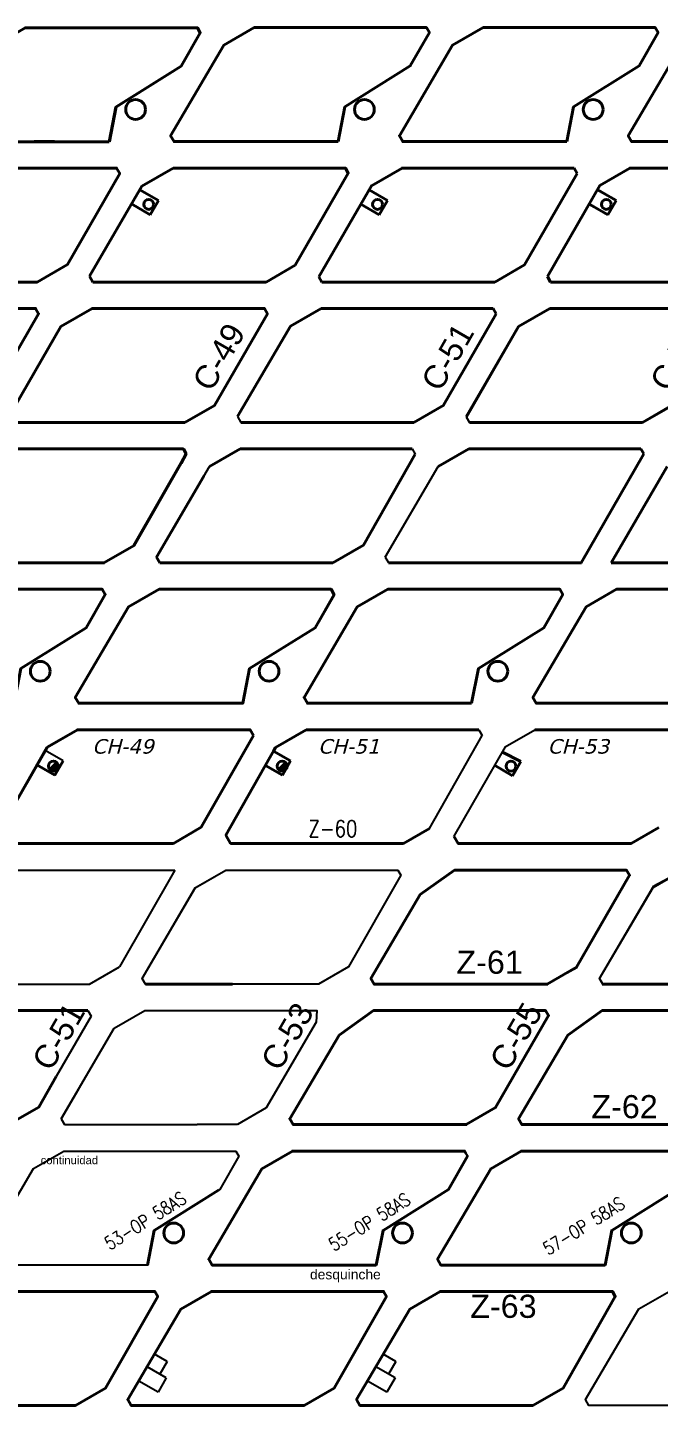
# Model space of a CAD drawing. Header units: millimetres. Extents: x -28 to 1943, y -5245 to 2752.
# Drawn here: x 1222 to 1317.5, y -597.5 to -389 of the extents above; entities that cross this region are included whole.
import ezdxf
from ezdxf.enums import TextEntityAlignment as Align

# ---------------------------------------------------------------- set-up
doc = ezdxf.new("R2010")
doc.units = ezdxf.units.MM
doc.styles.add('DG-T1-473 TO 560$0$Standard', font='arial.ttf')
doc.styles.add('DG-T1-473 TO 560$1$Standard', font='arial.ttf')
doc.styles.add('ROMANS', font='romans.shx', dxfattribs={"width": 0.8})
doc.styles.get("Standard").update_dxf_attribs({"font": 'arial.ttf'})
doc.styles.add('verdana', font='verdana.ttf', dxfattribs={"oblique": 15, "height": 3})

msp = doc.modelspace()

# ---------------------------------------------------------------- hatches: boundary and pattern name
at = {"transparency": 33554559}
h = msp.add_hatch(dxfattribs=at)
h.set_pattern_fill('ANGLE', color=256)
h.set_pattern_definition([(0, (0, 0), (0, 6.985), [5.08, -1.905]), (90, (0, 0), (-6.985, 4e-16), [5.08, -1.905])])
h.paths.add_polyline_path([(1338.689, -420.961), (1338.636, -420.93), (1335.019, -419.495), (1334.054, -421.165), (1337.438, -423.125)])
h.paths.add_polyline_path([(1304.078, -401.059), (1315.666, -393.818), (1313.199, -389.869), (1301.61, -397.11)], flags=9)
h.paths.add_polyline_path([(1269.437, -401.059), (1281.025, -393.818), (1278.558, -389.869), (1266.969, -397.11)], flags=9)
h.paths.add_polyline_path([(1234.796, -401.059), (1246.384, -393.818), (1243.917, -389.869), (1232.328, -397.11)], flags=9)
at = {"lineweight": 40}
for points in [[(1225.395, -501.286, 0.6655196), (1226.672, -500.752, 0.2008265), (1226.448, -500.217)], [(1225.395, -501.286, 0.6655196), (1226.672, -500.752, 0.2008265), (1226.448, -500.217)], [(1260.036, -501.286, 0.6655196), (1261.313, -500.752, 0.2008265), (1261.089, -500.217)], [(1260.036, -501.286, 0.6655196), (1261.313, -500.752, 0.2008265), (1261.089, -500.217)]]:
    msp.add_hatch(color=3, dxfattribs=at).paths.add_polyline_path(points)

# ---------------------------------------------------------------- linework, layer by layer
at = {"color": 3, "linetype": 'Continuous', "lineweight": 40}
for p, q in [((1317.485, -389.759), (1314.604, -394.811)), ((1317.485, -389.759), (1314.604, -394.811)), ((1245.286, -394.834), (1235.411, -401.004)), ((1245.286, -394.834), (1235.411, -401.004)), ((1279.963, -394.811), (1270.052, -401.004)), ((1279.963, -394.811), (1270.052, -401.004)), ((1314.604, -394.811), (1304.693, -401.004)), ((1314.604, -394.811), (1304.693, -401.004)), ((1235.411, -401.004), (1234.393, -406.244)), ((1235.411, -401.004), (1234.393, -406.244)), ((1270.052, -401.004), (1269.034, -406.244)), ((1270.052, -401.004), (1269.034, -406.244)), ((1304.693, -401.004), (1303.675, -406.244)), ((1304.693, -401.004), (1303.675, -406.244)), ((1226.109, -406.244), (1222.994, -406.244)), ((1226.109, -410.252), (1222.994, -410.252)), ((1241.846, -415.169), (1239.011, -413.532)), ((1241.846, -415.169), (1239.011, -413.532)), ((1311.128, -415.169), (1308.357, -413.569)), ((1311.128, -415.169), (1308.357, -413.569)), ((1240.596, -417.334), (1237.756, -415.694)), ((1240.596, -417.334), (1237.756, -415.694)), ((1240.596, -417.334), (1241.846, -415.169)), ((1240.596, -417.334), (1241.846, -415.169)), ((1309.878, -417.334), (1307.107, -415.734)), ((1309.878, -417.334), (1307.107, -415.734)), ((1280.485, -448.748), (1285.047, -446.114)), ((1315.126, -448.748), (1319.688, -446.114)), ((1315.126, -448.748), (1319.688, -446.114)), ((1219.646, -448.748), (1243.963, -448.748)), ((1254.287, -448.748), (1280.485, -448.748)), ((1288.928, -448.748), (1315.126, -448.748)), ((1243.963, -452.748), (1219.536, -452.748)), ((1254.177, -452.748), (1249.555, -455.417)), ((1254.177, -452.748), (1249.555, -455.417)), ((1280.237, -452.748), (1254.177, -452.748)), ((1288.818, -452.748), (1284.196, -455.417)), ((1288.818, -452.748), (1284.196, -455.417)), ((1314.878, -452.748), (1288.818, -452.748)), ((1315.319, -453.511), (1314.878, -452.748)), ((1315.319, -453.511), (1314.878, -452.748)), ((1248.694, -456.883), (1241.509, -469.113)), ((1241.509, -469.113), (1242.019, -469.996)), ((1241.509, -469.113), (1242.019, -469.996)), ((1242.019, -469.996), (1268.218, -469.996)), ((1276.66, -469.996), (1302.859, -469.996)), ((1300.171, -479.811), (1290.26, -486.004)), ((1300.171, -479.811), (1290.26, -486.004)), ((1229.553, -495.252), (1224.931, -497.92)), ((1255.711, -495.252), (1229.553, -495.252)), ((1255.711, -495.252), (1229.749, -495.252)), ((1256.221, -496.135), (1248.307, -510.014)), ((1256.221, -496.135), (1248.307, -510.014)), ((1255.711, -495.252), (1256.221, -496.135)), ((1255.711, -495.252), (1256.221, -496.135)), ((1264.194, -495.252), (1259.572, -497.92)), ((1264.194, -495.252), (1259.572, -497.92)), ((1290.352, -495.252), (1264.194, -495.252)), ((1324.993, -495.252), (1298.835, -495.252)), ((1317.748, -495.252), (1310.682, -495.242)), ((1224.931, -497.92), (1217.264, -511.367)), ((1259.572, -497.92), (1252.011, -511.181)), ((1259.572, -497.92), (1252.011, -511.181)), ((1226.131, -502.127), (1227.381, -499.962)), ((1261.838, -499.965), (1259.256, -498.474)), ((1260.588, -502.13), (1261.838, -499.965)), ((1226.131, -502.127), (1223.423, -500.564)), ((1260.588, -502.13), (1258.018, -500.646)), ((1244.088, -512.45), (1248.307, -510.014)), ((1244.088, -512.45), (1248.307, -510.014)), ((1278.942, -512.45), (1282.844, -510.198)), ((1278.942, -512.45), (1282.844, -510.198)), ((1217.889, -512.45), (1244.088, -512.45)), ((1217.889, -512.45), (1244.088, -512.45)), ((1252.011, -511.181), (1252.744, -512.45)), ((1252.011, -511.181), (1252.744, -512.45)), ((1252.744, -512.45), (1278.942, -512.45)), ((1252.744, -512.45), (1278.942, -512.45)), ((1286.557, -511.353), (1287.191, -512.45)), ((1286.557, -511.353), (1287.191, -512.45)), ((1287.191, -512.45), (1313.389, -512.45)), ((1287.191, -512.45), (1313.389, -512.45))]:
    msp.add_line(p, q, dxfattribs=at)
at = {"color": 7, "linetype": 'Continuous', "lineweight": 40}
for p, q in [((1226.109, -406.244), (1222.994, -406.244)), ((1226.109, -410.252), (1222.994, -410.252)), ((1244.071, -410.252), (1239.324, -412.993)), ((1244.071, -410.252), (1239.324, -412.993)), ((1305.236, -411.055), (1304.772, -410.252)), ((1305.236, -411.055), (1304.772, -410.252)), ((1276.487, -415.169), (1273.716, -413.569)), ((1276.487, -415.169), (1273.716, -413.569)), ((1311.061, -415.13), (1308.29, -413.53)), ((1311.061, -415.13), (1308.29, -413.53)), ((1275.237, -417.334), (1272.466, -415.734)), ((1275.237, -417.334), (1272.466, -415.734)), ((1275.237, -417.334), (1276.487, -415.169)), ((1275.237, -417.334), (1276.487, -415.169)), ((1309.811, -417.295), (1307.04, -415.695)), ((1309.811, -417.295), (1307.04, -415.695)), ((1309.878, -417.334), (1311.128, -415.169)), ((1309.878, -417.334), (1311.128, -415.169)), ((1258.112, -427.5), (1262.536, -424.946)), ((1258.112, -427.5), (1262.536, -424.946)), ((1292.753, -427.5), (1297.234, -424.913)), ((1292.753, -427.5), (1297.234, -424.913)), ((1231.403, -426.617), (1231.913, -427.5)), ((1231.403, -426.617), (1231.913, -427.5)), ((1266.108, -426.728), (1266.554, -427.5)), ((1266.108, -426.728), (1266.554, -427.5)), ((1300.713, -426.665), (1301.195, -427.5)), ((1300.713, -426.665), (1301.195, -427.5)), ((1231.913, -427.5), (1258.112, -427.5)), ((1231.913, -427.5), (1258.112, -427.5)), ((1266.554, -427.5), (1292.753, -427.5)), ((1266.554, -427.5), (1292.753, -427.5)), ((1301.195, -427.5), (1327.394, -427.5)), ((1301.195, -427.5), (1327.394, -427.5)), ((1266.445, -431.5), (1261.806, -434.179)), ((1266.445, -431.5), (1261.806, -434.179)), ((1292.505, -431.5), (1266.445, -431.5)), ((1292.505, -431.5), (1266.445, -431.5)), ((1292.967, -432.302), (1292.505, -431.5)), ((1292.967, -432.302), (1292.505, -431.5)), ((1301.086, -431.5), (1296.347, -434.236)), ((1301.086, -431.5), (1296.347, -434.236)), ((1327.146, -431.5), (1301.086, -431.5)), ((1327.146, -431.5), (1301.086, -431.5)), ((1280.485, -448.748), (1285.047, -446.114)), ((1254.287, -448.748), (1280.485, -448.748)), ((1288.928, -448.748), (1315.126, -448.748)), ((1245.596, -452.748), (1243.963, -452.748)), ((1245.596, -452.748), (1243.963, -452.748)), ((1246.042, -453.52), (1245.596, -452.748)), ((1246.042, -453.52), (1245.596, -452.748)), ((1280.237, -452.748), (1254.177, -452.748)), ((1314.878, -452.748), (1288.818, -452.748)), ((1268.218, -469.996), (1272.86, -467.316)), ((1242.019, -469.996), (1268.218, -469.996)), ((1276.66, -469.996), (1305.898, -469.996)), ((1305.841, -469.996), (1305.896, -469.996)), ((1310.347, -469.996), (1337.5, -469.996)), ((1311.301, -469.996), (1337.5, -469.996)), ((1290.352, -495.252), (1264.194, -495.252)), ((1296.708, -500.037), (1293.842, -498.573)), ((1296.708, -500.037), (1293.842, -498.573)), ((1295.458, -502.202), (1296.708, -500.037)), ((1295.458, -502.202), (1296.708, -500.037)), ((1295.458, -502.202), (1292.688, -500.602)), ((1295.458, -502.202), (1292.688, -500.602))]:
    msp.add_line(p, q, dxfattribs=at)
for p, q in [((1253.777, -447.865), (1254.287, -448.748)), ((1288.441, -447.905), (1288.928, -448.748)), ((1249.555, -455.417), (1254.177, -452.748)), ((1280.237, -452.748), (1280.708, -453.564)), ((1284.196, -455.417), (1288.818, -452.748)), ((1241.509, -469.113), (1249.555, -455.417)), ((1276.15, -469.113), (1284.196, -455.417)), ((1242.019, -469.996), (1241.509, -469.113)), ((1276.15, -469.113), (1276.637, -469.956)), ((1230.889, -479.811), (1220.978, -486.004)), ((1231.411, -533.748), (1235.94, -531.147)), ((1231.148, -537.748), (1231.615, -538.569)), ((1258.14, -552.481), (1253.784, -554.996)), ((1288.425, -554.996), (1292.818, -552.46)), ((1227.075, -554.113), (1227.585, -554.996)), ((1227.585, -554.996), (1247.707, -554.996)), ((1253.784, -554.996), (1247.707, -554.996)), ((1296.867, -554.996), (1308.186, -554.996)), ((1288.177, -558.996), (1288.613, -559.767)), ((1249.959, -576.244), (1272.807, -576.244)), ((1241.268, -580.244), (1215.208, -580.244)), ((1249.847, -580.244), (1272.695, -580.244)), ((1272.695, -580.244), (1275.909, -580.244)), ((1275.909, -580.244), (1276.373, -581.048)), ((1310.55, -580.244), (1310.991, -581.008)), ((1243.128, -590.842), (1241.204, -589.731)), ((1277.769, -590.843), (1275.845, -589.732)), ((1243.019, -593.318), (1240.115, -591.642)), ((1243.127, -590.844), (1242.027, -592.749)), ((1277.66, -593.319), (1274.756, -591.642)), ((1277.768, -590.844), (1276.668, -592.75)), ((1241.769, -595.484), (1238.843, -593.794)), ((1243.019, -593.318), (1241.769, -595.484)), ((1276.41, -595.484), (1273.483, -593.794)), ((1277.66, -593.319), (1276.41, -595.484))]:
    msp.add_line(p, q)
at = {"color": 7}
for p, q in [((1227.381, -499.962), (1224.662, -498.393)), ((1226.131, -502.127), (1227.381, -499.962)), ((1261.838, -499.965), (1259.256, -498.474)), ((1260.588, -502.13), (1261.838, -499.965)), ((1226.131, -502.127), (1223.423, -500.564)), ((1260.588, -502.13), (1258.018, -500.646)), ((1217.37, -516.5), (1243.43, -516.5)), ((1244.306, -516.5), (1235.94, -531.147)), ((1243.43, -516.5), (1244.306, -516.5)), ((1247.389, -519.169), (1252.011, -516.5)), ((1252.011, -516.5), (1278.071, -516.5)), ((1278.071, -516.5), (1278.511, -517.263)), ((1316.822, -518.846), (1321.293, -516.5)), ((1278.511, -517.263), (1270.613, -531.114)), ((1308.625, -532.865), (1316.822, -518.846)), ((1239.343, -532.865), (1247.389, -519.169)), ((1305.175, -531.253), (1300.693, -533.748)), ((1212.488, -533.74), (1231.411, -533.748)), ((1212.488, -533.74), (1231.411, -533.748)), ((1239.853, -533.748), (1239.343, -532.865)), ((1309.026, -533.559), (1308.625, -532.865)), ((1235.122, -540.417), (1239.743, -537.748)), ((1303.808, -541.435), (1309.026, -537.748)), ((1231.615, -538.569), (1226.352, -547.721)), ((1265.696, -539.472), (1258.14, -552.481)), ((1227.075, -554.113), (1235.122, -540.417)), ((1296.867, -554.996), (1296.357, -554.113)), ((1249.449, -575.361), (1249.959, -576.244)), ((1241.268, -580.244), (1241.709, -581.008)), ((1245.228, -582.913), (1249.847, -580.244)), ((1245.228, -582.913), (1237.181, -596.609)), ((1271.822, -596.609), (1279.869, -582.913))]:
    msp.add_line(p, q, dxfattribs=at)
at = {"color": 3, "lineweight": 40}
for p, q in [((1225.395, -501.286), (1226.448, -500.217)), ((1225.395, -501.286), (1226.448, -500.217)), ((1260.036, -501.286), (1261.089, -500.217)), ((1260.036, -501.286), (1261.089, -500.217))]:
    msp.add_line(p, q, dxfattribs=at)
at = {"color": 18, "true_color": 0x000000}
for p, q in [((1303.808, -541.435), (1296.357, -554.113)), ((1303.808, -541.435), (1296.357, -554.113)), ((1276.373, -581.048), (1268.452, -594.859)), ((1276.373, -581.048), (1268.452, -594.859))]:
    msp.add_line(p, q, dxfattribs=at)
at = {"linetype": 'Continuous', "lineweight": 40}
for points in [[(1234.356, -406.267), (1235.375, -401.027), (1245.286, -394.834), (1248.166, -389.782), (1247.726, -389.019), (1221.666, -389.019), (1217.044, -391.687), (1208.998, -405.384), (1209.508, -406.267)], [(1269.034, -406.244), (1270.052, -401.004), (1279.963, -394.811), (1282.844, -389.759), (1282.403, -388.996), (1256.343, -388.996), (1251.722, -391.665), (1243.675, -405.361), (1244.185, -406.244)], [(1303.675, -406.244), (1304.693, -401.004), (1314.604, -394.811), (1317.485, -389.759), (1317.044, -388.996), (1290.984, -388.996), (1286.363, -391.665), (1278.316, -405.361), (1278.826, -406.244)], [(1338.316, -406.244), (1339.334, -401.004), (1349.245, -394.811), (1352.126, -389.759), (1351.685, -388.996), (1325.625, -388.996), (1321.004, -391.665), (1312.957, -405.361), (1313.467, -406.244)], [(1211.203, -448.748), (1215.655, -446.178), (1223.679, -432.291), (1223.223, -431.5), (1197.163, -431.5), (1192.389, -434.256), (1184.511, -447.893), (1185.005, -448.748)], [(1245.844, -448.748), (1250.296, -446.178), (1258.32, -432.291), (1257.864, -431.5), (1231.804, -431.5), (1227.03, -434.256), (1219.152, -447.893), (1219.646, -448.748)], [(1219.959, -491.244), (1220.978, -486.004), (1230.889, -479.811), (1233.769, -474.759), (1233.328, -473.996), (1207.269, -473.996), (1202.647, -476.665), (1194.6, -490.361), (1195.11, -491.244)], [(1254.6, -491.244), (1255.619, -486.004), (1265.53, -479.811), (1268.41, -474.759), (1267.969, -473.996), (1241.91, -473.996), (1237.288, -476.665), (1229.241, -490.361), (1229.751, -491.244)], [(1289.241, -491.244), (1290.26, -486.004), (1300.171, -479.811), (1303.051, -474.759), (1302.61, -473.996), (1276.551, -473.996), (1271.929, -476.665), (1263.882, -490.361), (1264.392, -491.244)], [(1323.882, -491.244), (1324.901, -486.004), (1334.812, -479.811), (1337.692, -474.759), (1337.251, -473.996), (1311.192, -473.996), (1306.57, -476.665), (1298.523, -490.361), (1299.033, -491.244)]]:
    msp.add_lwpolyline(points, close=True, dxfattribs=at)
at = {"color": 7, "linetype": 'Continuous', "lineweight": 40}
for points in [[(1222.994, -410.252), (1209.43, -410.252), (1204.686, -412.991), (1196.806, -426.693), (1197.272, -427.5), (1197.272, -427.5), (1223.471, -427.5), (1228.033, -424.866), (1235.958, -411.062), (1235.49, -410.252), (1226.109, -410.252)], [(1222.994, -410.252), (1209.43, -410.252), (1204.686, -412.991), (1196.806, -426.693), (1197.272, -427.5), (1197.272, -427.5), (1223.471, -427.5), (1228.033, -424.866), (1235.958, -411.062), (1235.49, -410.252), (1226.109, -410.252)], [(1300.713, -426.665), (1308.661, -412.883), (1313.219, -410.252), (1339.413, -410.252), (1339.886, -411.071), (1331.895, -424.901)], [(1300.713, -426.665), (1308.661, -412.883), (1313.219, -410.252), (1339.413, -410.252), (1339.886, -411.071), (1331.895, -424.901)], [(1297.234, -424.913), (1305.236, -411.055)], [(1297.234, -424.913), (1305.236, -411.055)], [(1284.977, -446.155), (1292.967, -432.302)], [(1284.991, -446.147), (1292.967, -432.302)], [(1288.441, -447.905), (1296.347, -434.236)], [(1288.446, -447.914), (1296.347, -434.236)], [(1319.615, -446.157), (1315.126, -448.748)], [(1272.86, -467.316), (1280.708, -453.564)], [(1315.319, -453.511), (1305.841, -469.996)], [(1315.319, -453.511), (1314.878, -452.748)], [(1318.837, -455.417), (1310.347, -469.996)], [(1206.868, -469.113), (1206.868, -469.113), (1207.378, -469.996), (1233.577, -469.996), (1238.139, -467.363), (1238.139, -467.363)], [(1229.241, -490.361), (1229.751, -491.244), (1254.6, -491.244), (1255.619, -486.004), (1265.53, -479.811), (1268.448, -474.825)], [(1237.288, -476.665), (1241.91, -473.996), (1267.969, -473.996), (1268.448, -474.825)], [(1225.088, -497.83), (1229.553, -495.252), (1255.711, -495.252), (1256.218, -496.13)], [(1317.58, -510.031), (1313.389, -512.45), (1287.191, -512.45), (1286.557, -511.353)]]:
    msp.add_lwpolyline(points, dxfattribs=at)
at = {"linetype": 'Continuous', "lineweight": 40}
for points in [[(1262.536, -424.946), (1270.575, -411.02), (1270.131, -410.252), (1244.071, -410.252)], [(1262.536, -424.946), (1270.575, -411.02), (1270.131, -410.252), (1244.071, -410.252)], [(1304.772, -410.252), (1278.712, -410.252), (1274.078, -412.928), (1266.108, -426.728)], [(1304.772, -410.252), (1278.712, -410.252), (1274.078, -412.928), (1266.108, -426.728)], [(1239.324, -412.993), (1231.403, -426.617)], [(1239.324, -412.993), (1231.403, -426.617)], [(1261.806, -434.179), (1253.777, -447.865)], [(1238.026, -467.428), (1246.042, -453.52)], [(1245.248, -454.894), (1246.042, -453.52)]]:
    msp.add_lwpolyline(points, dxfattribs=at)
for points in [[(1232.684, -452.748), (1245.596, -452.748), (1246.037, -453.511), (1238.139, -467.363), (1233.577, -469.996), (1207.378, -469.996), (1206.868, -469.113), (1206.868, -469.113), (1214.971, -455.384), (1219.536, -452.748), (1232.566, -452.748)], [(1265.159, -516.5), (1278.071, -516.5), (1278.511, -517.263), (1270.613, -531.114), (1266.052, -533.748), (1239.853, -533.748), (1239.343, -532.865), (1239.343, -532.865), (1247.446, -519.136), (1252.011, -516.5), (1265.041, -516.5)], [(1334.441, -516.5), (1347.353, -516.5), (1347.794, -517.263), (1339.895, -531.114), (1335.334, -533.748), (1309.135, -533.748), (1308.625, -532.865), (1308.625, -532.865), (1316.728, -519.136), (1321.293, -516.5), (1334.323, -516.5)], [(1240.623, -558.996), (1253.536, -558.996), (1253.976, -559.759), (1251.096, -564.811), (1241.185, -571.004), (1240.166, -576.244), (1215.318, -576.244), (1214.808, -575.361), (1214.808, -575.361), (1222.911, -561.632), (1227.476, -558.996), (1240.506, -558.996)], [(1275.264, -558.996), (1288.177, -558.996), (1288.617, -559.759), (1285.737, -564.811), (1275.826, -571.004), (1274.807, -576.244), (1249.959, -576.244), (1249.449, -575.361), (1249.449, -575.361), (1257.552, -561.632), (1262.117, -558.996), (1275.147, -558.996)], [(1309.905, -558.996), (1322.818, -558.996), (1323.258, -559.759), (1320.378, -564.811), (1310.467, -571.004), (1309.448, -576.244), (1284.6, -576.244), (1284.09, -575.361), (1284.09, -575.361), (1292.193, -561.632), (1296.758, -558.996), (1309.788, -558.996)], [(1228.356, -580.244), (1241.268, -580.244), (1241.709, -581.008), (1233.811, -594.859), (1229.249, -597.492), (1203.05, -597.492), (1202.54, -596.609), (1202.54, -596.609), (1210.643, -582.88), (1215.208, -580.244), (1228.238, -580.244)], [(1262.997, -580.244), (1275.909, -580.244), (1276.35, -581.008), (1268.452, -594.859), (1263.89, -597.492), (1237.691, -597.492), (1237.181, -596.609), (1237.181, -596.609), (1245.284, -582.88), (1249.849, -580.244), (1262.879, -580.244)], [(1297.638, -580.244), (1310.55, -580.244), (1310.991, -581.008), (1303.093, -594.859), (1298.531, -597.492), (1272.332, -597.492), (1271.822, -596.609), (1271.822, -596.609), (1279.925, -582.88), (1284.49, -580.244), (1297.52, -580.244)], [(1332.279, -580.244), (1345.191, -580.244), (1345.632, -581.008), (1337.734, -594.859), (1333.172, -597.492), (1306.973, -597.492), (1306.463, -596.609), (1306.463, -596.609), (1314.566, -582.88), (1319.131, -580.244), (1332.161, -580.244)]]:
    msp.add_lwpolyline(points, close=True)
at = {"color": 3, "linetype": 'Continuous', "lineweight": 40}
for points in [[(1208.356, -466.58), (1206.868, -469.113), (1207.378, -469.996), (1233.577, -469.996), (1238.139, -467.363), (1245.248, -454.894)], [(1219.959, -491.244), (1195.11, -491.244), (1194.6, -490.361), (1202.647, -476.665), (1207.269, -473.996), (1233.328, -473.996), (1233.769, -474.759), (1230.889, -479.811), (1220.978, -486.004), (1219.959, -491.244)], [(1254.6, -491.244), (1229.751, -491.244), (1229.241, -490.361), (1237.288, -476.665), (1241.91, -473.996), (1267.969, -473.996), (1268.41, -474.759), (1265.53, -479.811), (1255.619, -486.004), (1254.6, -491.244)], [(1323.882, -491.244), (1299.033, -491.244), (1298.523, -490.361), (1306.57, -476.665), (1311.192, -473.996), (1337.251, -473.996), (1337.692, -474.759), (1334.812, -479.811), (1324.901, -486.004), (1323.882, -491.244)], [(1230.889, -479.811), (1220.978, -486.004), (1219.959, -491.244)]]:
    msp.add_lwpolyline(points, dxfattribs=at)
for points in [[(1256.218, -496.141), (1248.307, -510.014), (1244.088, -512.45), (1217.889, -512.45), (1217.264, -511.367)], [(1253.583, -508.424), (1259.572, -497.92), (1264.194, -495.252)], [(1282.844, -510.198), (1290.849, -496.113)], [(1290.352, -495.252), (1290.849, -496.113)], [(1290.352, -495.252), (1290.849, -496.113)], [(1294.345, -497.844), (1298.835, -495.252), (1324.993, -495.252), (1325.564, -496.029)], [(1225.088, -497.83), (1217.264, -511.367)], [(1294.345, -497.844), (1286.557, -511.353)], [(1282.844, -510.198), (1278.942, -512.45), (1252.744, -512.45), (1252.011, -511.181), (1253.583, -508.424)], [(1313.162, -517.279), (1305.132, -531.185)], [(1270.613, -531.114), (1266.052, -533.748), (1239.853, -533.748)], [(1239.743, -537.748), (1265.803, -537.748), (1265.696, -539.472)], [(1300.894, -538.527), (1292.864, -552.433)], [(1310.991, -581.008), (1303.093, -594.859)], [(1313.226, -585.098), (1313.226, -585.098)], [(1202.54, -596.609), (1203.05, -597.492), (1229.249, -597.492), (1233.811, -594.859)], [(1237.181, -596.609), (1237.691, -597.492), (1263.89, -597.492), (1268.452, -594.859)], [(1271.822, -596.609), (1272.332, -597.492), (1298.531, -597.492), (1303.093, -594.859)]]:
    msp.add_lwpolyline(points)
at = {"lineweight": 40}
for points in [[(1224.662, -498.393), (1224.931, -497.92)], [(1224.662, -498.393), (1224.931, -497.92)], [(1259.256, -498.474), (1259.572, -497.92)], [(1259.256, -498.474), (1259.572, -497.92)]]:
    msp.add_lwpolyline(points, dxfattribs=at)
at = {"lineweight": 40, "ltscale": 5}
for points in [[(1281.451, -520.195), (1273.984, -532.865), (1274.494, -533.748), (1300.693, -533.748), (1305.132, -531.185), (1313.153, -517.263), (1312.712, -516.5), (1286.652, -516.5)], [(1269.183, -541.444), (1261.716, -554.113), (1262.226, -554.996), (1288.425, -554.996), (1292.864, -552.433), (1300.885, -538.511), (1300.444, -537.748), (1274.384, -537.748)], [(1303.824, -541.444), (1296.357, -554.113), (1296.867, -554.996), (1323.066, -554.996), (1327.505, -552.433), (1335.526, -538.511), (1335.085, -537.748), (1309.026, -537.748)], [(1210.586, -582.913), (1202.54, -596.609), (1203.05, -597.492), (1229.249, -597.492), (1233.811, -594.859), (1241.709, -581.008), (1241.268, -580.244), (1215.208, -580.244)], [(1210.586, -582.913), (1202.54, -596.609), (1203.05, -597.492), (1229.249, -597.492), (1233.811, -594.859), (1241.709, -581.008), (1241.268, -580.244), (1215.208, -580.244)], [(1245.228, -582.913), (1237.181, -596.609), (1237.691, -597.492), (1263.89, -597.492), (1268.452, -594.859), (1276.35, -581.008), (1275.909, -580.244), (1249.849, -580.244)], [(1245.228, -582.913), (1237.181, -596.609), (1237.691, -597.492), (1263.89, -597.492), (1268.452, -594.859), (1276.35, -581.008), (1275.909, -580.244), (1249.849, -580.244)], [(1279.869, -582.913), (1271.822, -596.609), (1272.332, -597.492), (1298.531, -597.492), (1303.093, -594.859), (1310.991, -581.008), (1310.55, -580.244), (1284.49, -580.244)], [(1279.869, -582.913), (1271.822, -596.609), (1272.332, -597.492), (1298.531, -597.492), (1303.093, -594.859), (1310.991, -581.008), (1310.55, -580.244), (1284.49, -580.244)]]:
    msp.add_lwpolyline(points, close=True, dxfattribs=at)
for points in [[(1309.026, -533.748), (1335.334, -533.748), (1339.895, -531.114), (1345.441, -521.39)], [(1239.853, -533.748), (1253.056, -533.748)], [(1231.148, -537.748), (1205.102, -537.748), (1200.481, -540.417), (1192.434, -554.113), (1192.944, -554.996), (1219.143, -554.996), (1223.705, -552.363), (1226.352, -547.721)], [(1274.807, -576.244), (1274.807, -576.244), (1274.807, -576.244), (1249.959, -576.244), (1249.449, -575.361), (1257.495, -561.665), (1262.117, -558.996), (1288.177, -558.996), (1288.357, -559.309)], [(1274.807, -576.244), (1274.807, -576.244), (1274.807, -576.244), (1249.959, -576.244), (1249.449, -575.361), (1257.495, -561.665), (1262.117, -558.996), (1287.492, -558.996)], [(1288.617, -559.759), (1285.737, -564.811), (1275.826, -571.004), (1274.807, -576.244)], [(1288.617, -559.759), (1288.617, -559.759), (1285.737, -564.811), (1275.826, -571.004), (1274.807, -576.244)], [(1309.448, -576.244), (1309.448, -576.244), (1309.448, -576.244), (1284.6, -576.244), (1284.09, -575.361), (1292.136, -561.665), (1296.758, -558.996), (1322.818, -558.996), (1323.258, -559.759), (1320.378, -564.811), (1310.467, -571.004), (1309.448, -576.244)], [(1309.448, -576.244), (1309.448, -576.244), (1309.448, -576.244), (1284.6, -576.244), (1284.09, -575.361), (1292.136, -561.665), (1296.758, -558.996), (1322.818, -558.996), (1323.258, -559.759), (1320.378, -564.811), (1310.467, -571.004), (1309.448, -576.244)], [(1250.931, -564.894), (1241.185, -571.004), (1240.166, -576.244)]]:
    msp.add_lwpolyline(points, dxfattribs=at)
at = {"color": 7}
for points in [[(1309.026, -533.748), (1335.334, -533.748), (1339.895, -531.114)], [(1290.777, -533.748), (1274.494, -533.748)], [(1239.743, -537.748), (1265.803, -537.748), (1265.696, -539.472)], [(1274.377, -537.748), (1290.777, -537.748)], [(1309.026, -537.748), (1333.036, -537.748), (1335.085, -537.748), (1335.535, -538.527)], [(1229.715, -549.62), (1227.075, -554.113)], [(1279.869, -582.913), (1284.49, -580.244), (1310.55, -580.244)]]:
    msp.add_lwpolyline(points, dxfattribs=at)
at = {"linetype": 'Continuous', "lineweight": 40}
for centre in [(1238.365, -401.399), (1273.006, -401.399), (1307.647, -401.399), (1223.931, -486.399), (1258.572, -486.399), (1293.213, -486.399), (1244.139, -571.399), (1313.421, -571.399)]:
    msp.add_circle(centre, 1.5, dxfattribs=at)
at = {"color": 3, "linetype": 'Continuous', "lineweight": 40}
msp.add_circle((1240.355, -415.752), 0.75, dxfattribs=at)
at = {"color": 7, "linetype": 'Continuous', "lineweight": 40}
for centre in [(1274.996, -415.752), (1309.637, -415.752)]:
    msp.add_circle(centre, 0.75, dxfattribs=at)
at = {"color": 3, "lineweight": 40}
for centre, radius in [((1225.922, -500.752), 0.75), ((1260.563, -500.752), 0.75), ((1244.139, -571.399), 1.5), ((1313.421, -571.399), 1.5)]:
    msp.add_circle(centre, radius, dxfattribs=at)
at = {"color": 7, "lineweight": 40}
msp.add_circle((1295.204, -500.752), 0.75, dxfattribs=at)
at = {"lineweight": 40}
msp.add_circle((1278.78, -571.399), 1.5, dxfattribs=at)

# ---------------------------------------------------------------- texts
at = {"linetype": 'Continuous', "style": 'DG-T1-473 TO 560$1$Standard'}
for s, p in [('C-49', (1248.307, -443.413)), ('C-51', (1282.948, -443.413)), ('C-53', (1317.589, -443.413)), ('C-51', (1224.027, -546.227)), ('C-53', (1258.668, -546.227)), ('C-55', (1293.309, -546.227))]:
    msp.add_text(s, height=3.5, rotation=60, dxfattribs=at).set_placement(p, align=Align.MIDDLE_LEFT)
at = {"style": 'verdana', "oblique": 15}
for s, p in [('CH-49', (1231.786, -498.862)), ('CH-51', (1265.992, -498.862)), ('CH-53', (1300.741, -498.862))]:
    msp.add_text(s, height=2.2, dxfattribs=at).set_placement(p)
at = {"linetype": 'Continuous', "style": 'ROMANS', "width": 0.8}
msp.add_text('Z-60', height=2.5, dxfattribs=at).set_placement((1264.562, -510.228), align=Align.MIDDLE_LEFT)
at = {"linetype": 'Continuous', "style": 'DG-T1-473 TO 560$0$Standard'}
for s, p in [('Z-61', (1291.966, -530.422)), ('Z-62', (1312.398, -552.284)), ('Z-63', (1294.056, -582.491))]:
    msp.add_text(s, height=3.5, dxfattribs=at).set_placement(p, align=Align.MIDDLE_CENTER)
at = {"linetype": 'Continuous', "style": 'ROMANS', "width": 0.8}
for s, p in [('53-OP 58AS', (1234.46, -574.072)), ('55-OP 58AS', (1268.385, -574.27)), ('57-OP 58AS', (1300.846, -574.867))]:
    msp.add_text(s, height=2, rotation=32, dxfattribs=at).set_placement(p)
at = {"attachment_point": 1}
for s, width, gutter_width, heights, insert, char_height in [('continuidad', 0.45306, 1.132, [0], (1223.993, -559.771), 1.21621), ('desquinche', 60.04647, 12.5, [6.005], (1264.77, -576.915), 1.5)]:
    msp.add_mtext_dynamic_manual_height_columns(s, width=width, gutter_width=gutter_width, heights=heights, dxfattribs=dict(at, insert=insert, char_height=char_height))

doc.saveas('drawing.dxf')
